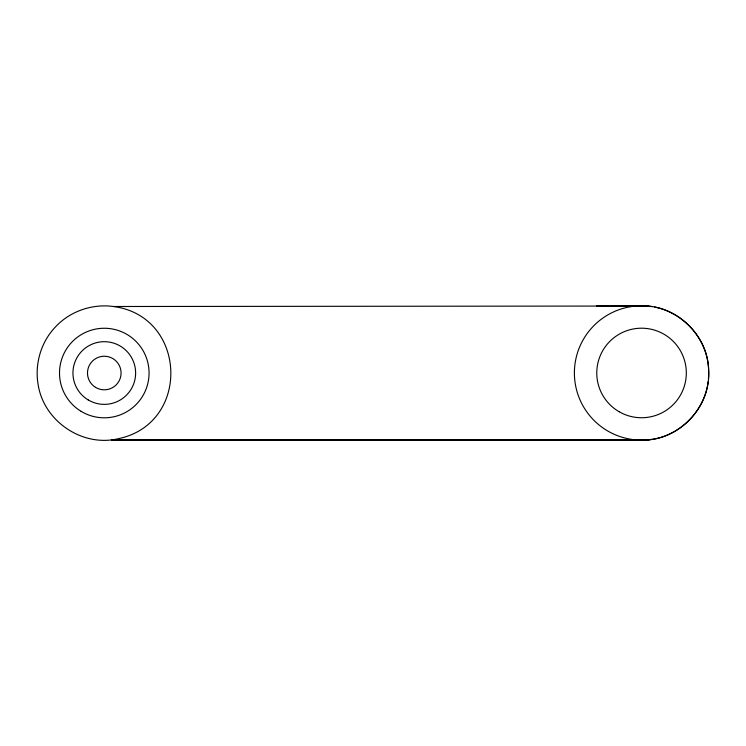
<?xml version="1.0" encoding="UTF-8"?>
<svg xmlns="http://www.w3.org/2000/svg" width="746" height="746" viewBox="0 0 746 746"><rect width="100%" height="100%" fill="white"/><g stroke="black" fill="none" stroke-linecap="round" stroke-linejoin="round"><path stroke-width="1.12" d="M708.15 381.551C704.839 411.438 679.158 436.764 649.328 439.674L111.424 439.804L643.639 440.14C679.82 439.879 710.994 406.234 708.644 370.212C708.122 333.331 672.771 302.037 636.086 306.037L113.513 306.503C92.541 303.603 70.45 311.063 55.894 326.468C41.058 341.612 34.465 363.955 38.167 384.805C43.855 421.164 82.302 447.395 118.362 438.695C191.032 423.541 187.097 316.285 113.513 306.503M708.411 379.22L708.588 376.879A67.159 67.159 0 0 0 708.252 365.186C705.352 336.894 682.59 312.341 654.746 307.119M111.424 439.804L635.294 439.832A67.159 67.159 0 0 0 649.328 439.674L634.995 439.87M636.207 306.233L596.772 305.869L645.458 305.925L652.442 306.699M596.772 305.869L636.394 306.065M634.995 439.804A67.159 67.159 0 0 1 574.709 366.417A67.159 67.159 0 0 1 648.097 306.13M88.177 399.912A31.341 31.341 0 0 0 135.623 373.541A31.341 31.341 0 0 0 89.063 345.631A31.341 31.341 0 0 0 88.177 399.912M95.544 387.361A16.785 16.785 0 0 0 121.066 373.438A16.785 16.785 0 0 0 96.243 358.285A16.785 16.785 0 0 0 95.544 387.361M81.118 411.344A44.769 44.769 0 0 0 149.051 373.933A44.769 44.769 0 0 0 82.694 333.807A44.769 44.769 0 0 0 81.118 411.344M619.161 411.745A44.769 44.769 0 0 0 686.32 372.972A44.769 44.769 0 0 0 619.161 334.199A44.769 44.769 0 0 0 619.161 411.745"/></g></svg>
